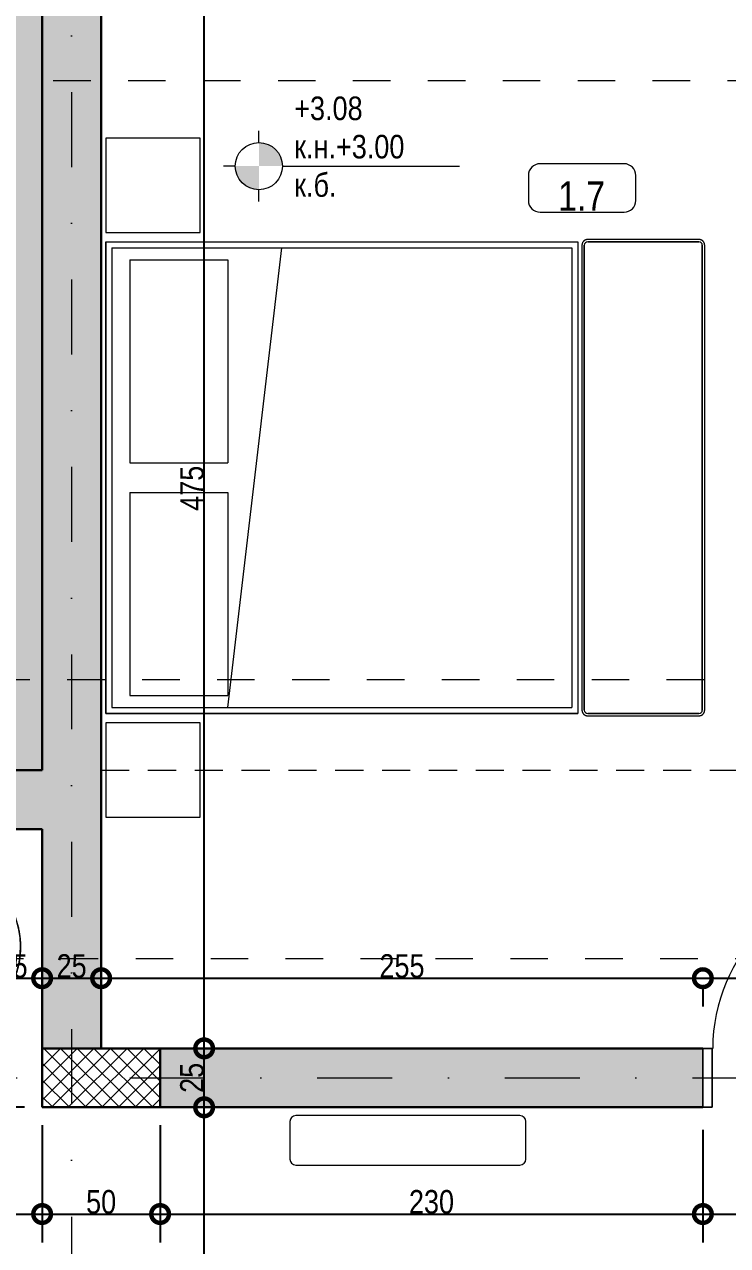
# Model space of a CAD drawing. Header units: centimetres. Extents: x 0 to 25250, y 0 to 2250.
# Drawn here: x 4217 to 4515, y 884 to 1402 of the extents above; entities that cross this region are included whole.
import ezdxf

# ---------------------------------------------------------------- set-up
doc = ezdxf.new("R2010")
doc.units = ezdxf.units.CM
for name, pattern in [('17-View-1$0$Overhead', [19.84375, 11.90625, -7.9375]), ('18-View-1$0$Dash', [31.75, 15.875, -15.875]), ('18-View-1$0$Dash dot', [79.375, 31.75, -23.8125, 0, -23.8125])]:
    doc.linetypes.add(name, pattern=pattern)
for name, color, linetype, lineweight in [('A-ANNO-DIMS', 7, 'Continuous', 9), ('A-ANNO-NOTE', 7, 'Continuous', 9), ('A-AREA-IDEN', 7, 'Continuous', 9), ('A-DOOR', 7, 'Continuous', 9), ('A-DOOR-FRAM', 7, 'Continuous', 15), ('A-FLOR-OVHD', 7, '17-View-1$0$Overhead', 9), ('A-WALL', 7, 'Continuous', 9), ('A-WALL-PATT', 7, 'Continuous', 9), ('G-ANNO-DIMS', 7, 'Continuous', 9), ('G-ANNO-SYMB', 7, 'Continuous', 9), ('I-FURN', 7, 'Continuous', 9), ('M-EQPM', 7, 'Continuous', 9), ('S-COLS', 7, 'Continuous', 9), ('S-GRID', 7, 'Continuous', 9)]:
    doc.layers.add(name, color=color, linetype=linetype, lineweight=lineweight)
doc.styles.add('18-View-1$0$Arial Narrow', font='ARIALN.TTF', dxfattribs={"height": 12.5})
doc.styles.add('18-View-1$0$Arial Narrow_3', font='ARIALN.TTF', dxfattribs={"height": 10})
doc.dimstyles.new('18-View-1$0$TEC_DIM', dxfattribs={"dimscale": 30.48, "dimtxt": 10.23431, "dimasz": 0.492126, "dimexe": 0.393701, "dimexo": 0.246063, "dimgap": 0, "dimtad": 1, "dimdec": 0, "dimzin": 0, "dimdsep": 46, "dimtxsty": '18-View-1$0$Arial Narrow_3', "dimblk1": '18-View-1$0$_DotSmall', "dimblk2": '18-View-1$0$_DotSmall', "dimsah": 1, "dimcen": 0.09, "dimazin": 0, "dimtfac": 1, "dimtdec": 4, "dimtix": 1, "dimtmove": 0, "dimatfit": 3, "dimfxl": 1, "dimtvp": 1, "dimtolj": 1, "dimtzin": 0, "dimarcsym": 2})

# ---------------------------------------------------------------- blocks, each defined once
blk = doc.blocks.new('TEC_DOOR-INT - 80x200-2358330-НИВО 1')
at = {"layer": 'A-DOOR', "lineweight": 15}
for p, q in [((32, 84.1), (32, 12.5)), ((35.8, 84.1), (32, 84.1)), ((32, 12.5), (32, 84.1)), ((32, 84.1), (35.8, 84.1)), ((35.8, 12.5), (35.8, 84.1)), ((35.8, 84.1), (35.8, 12.5)), ((32, 12.5), (35.8, 12.5)), ((35.8, 12.5), (32, 12.5))]:
    blk.add_line(p, q, dxfattribs=at)
at = {"layer": 'A-DOOR'}
blk.add_arc((35.8, 12.5), 71.6, 90, 180, dxfattribs=at)
at = {"layer": 'A-DOOR-FRAM'}
for p, q in [((-36, 12.5), (-40, 12.5)), ((-40, 12.5), (-40, -12.5)), ((-40, -12.5), (-40, 12.5)), ((-40, 12.5), (-36, 12.5)), ((-36, -12.5), (-36, 12.5)), ((-36, 12.5), (-36, -12.5)), ((40, 12.5), (36, 12.5)), ((36, 12.5), (36, -12.5)), ((36, 12.5), (36, -12.5)), ((40, 12.5), (36, 12.5)), ((40, -12.5), (40, 12.5)), ((40, -12.5), (40, 12.5)), ((-40, -12.5), (-36, -12.5)), ((-36, -12.5), (-40, -12.5)), ((36, -12.5), (40, -12.5)), ((36, -12.5), (40, -12.5))]:
    blk.add_line(p, q, dxfattribs=at)
blk = doc.blocks.new('Furniture_Crescent_Armchair - 870x580x380mm-1824840-НИВО 1')
at = {"layer": 'I-FURN'}
for p, q in [((-29.19, 48.57), (-17.83, 45.63)), ((-17.83, 45.63), (-29.19, 48.57)), ((31.79, 45.63), (43.16, 48.57)), ((31.79, 45.63), (43.16, 48.57)), ((-17.99, 45), (31.95, 45)), ((-17.99, 45), (31.95, 45)), ((3.98, 0), (9.98, 0)), ((3.98, -4.04), (9.98, -4.04)), ((10.77, -12.19), (3.19, -12.19)), ((10.77, -12.19), (3.19, -12.19))]:
    blk.add_line(p, q, dxfattribs=at)
for centre, radius, start, end in [((63.81, 24.5), 84.33, 165.4912, 180), ((63.81, 24.5), 84.33, 165.4912, 165.9303), ((-49.85, 24.5), 84.33, 14.0697, 14.5088), ((-49.85, 24.5), 84.33, 360, 14.5088), ((3.98, 24.5), 24.5, 180, 270), ((9.98, 24.5), 24.5, 270, 360)]:
    blk.add_arc(centre, radius, start, end, dxfattribs=at)
for centre, major_axis, ratio, start_param, end_param in [((64.84, 23.79), (97.28, 0), 0.994518, 2.882656, 3.134304), ((-50.88, 23.79), (97.28, 0), 0.994522, 0.007289, 0.258935), ((68.87, 21.22), (92.21, 0), 0.994522, 2.86623, 3.105821), ((-54.9, 21.22), (92.21, 0), 0.994522, 0.035772, 0.275363), ((4.1, 24.12), (36.52, 0), 0.994522, 3.13113, 4.687507), ((9.86, 24.12), (36.52, 0), 0.994523, 4.737272, 6.293648)]:
    blk.add_ellipse(centre, major_axis=major_axis, ratio=ratio, start_param=start_param, end_param=end_param, dxfattribs=at)
for points in [[(-32.43, 24.5), (-32.41, 27.21), (-32.15, 32.61), (-31.06, 40.67), (-29.89, 45.95), (-29.19, 48.57)], [(43.16, 48.57), (43.85, 45.95), (45.02, 40.67), (46.11, 32.61), (46.38, 27.21), (46.4, 24.5)]]:
    blk.add_open_spline(points, degree=3, dxfattribs=at)
for points, knots in [([(3.19, -12.19), (1.86, -12.15), (-0.77, -11.95), (-3.98, -11.34), (-6.53, -10.65), (-8.41, -10.02), (-10.23, -9.31), (-12.03, -8.48), (-13.78, -7.57), (-15.47, -6.57), (-17.11, -5.47), (-18.69, -4.28), (-20.2, -3.02), (-21.63, -1.68), (-23, -0.25), (-24.2, 1.14), (-25.24, 2.48), (-26.16, 3.76), (-27.02, 5.09), (-27.81, 6.44), (-28.55, 7.82), (-29.23, 9.24), (-29.85, 10.69), (-30.4, 12.16), (-30.88, 13.65), (-31.31, 15.17), (-31.66, 16.7), (-32.05, 18.76), (-32.36, 21.34), (-32.43, 23.44), (-32.42, 24.5)], [-1, -1, -1, -1, -0.930556, -0.861111, -0.826389, -0.791667, -0.756944, -0.722222, -0.6875, -0.652778, -0.618056, -0.583333, -0.548611, -0.513889, -0.479167, -0.444444, -0.416667, -0.388889, -0.361111, -0.333333, -0.305556, -0.277778, -0.25, -0.222222, -0.194444, -0.166667, -0.138889, -0.111111, -0.055556, 0, 0, 0, 0]), ([(-23.29, 24.5), (-23.32, 23.52), (-23.29, 21.57), (-22.81, 17.69), (-21.45, 12.97), (-18.66, 7.77), (-15, 3.46), (-10.74, 0.12), (-6.14, -2.25), (-2, -3.47), (1.4, -3.96), (3.12, -4.04), (3.98, -4.04)], [0, 0, 0, 0, 0.066667, 0.133333, 0.266667, 0.4, 0.533333, 0.65, 0.766667, 0.883333, 0.941667, 1, 1, 1, 1]), ([(9.98, -4.04), (10.97, -4.04), (12.92, -3.93), (16.81, -3.29), (21.48, -1.71), (26.55, 1.35), (30.66, 5.25), (33.76, 9.67), (35.89, 14.37), (36.91, 18.53), (37.26, 21.94), (37.28, 23.64), (37.25, 24.5)], [0, 0, 0, 0, 0.066667, 0.133333, 0.266667, 0.4, 0.533333, 0.65, 0.766667, 0.883333, 0.941667, 1, 1, 1, 1]), ([(46.38, 24.5), (46.39, 23.18), (46.28, 20.56), (45.78, 17.34), (45.18, 14.79), (44.62, 12.9), (43.96, 11.06), (43.2, 9.24), (42.34, 7.47), (41.39, 5.76), (40.35, 4.09), (39.21, 2.47), (38, 0.93), (36.7, -0.54), (35.31, -1.95), (33.96, -3.19), (32.65, -4.28), (31.39, -5.23), (30.09, -6.13), (28.76, -6.97), (27.4, -7.75), (25.99, -8.48), (24.56, -9.14), (23.1, -9.74), (21.62, -10.28), (20.11, -10.75), (18.58, -11.16), (16.53, -11.62), (13.94, -12.02), (11.84, -12.16), (10.77, -12.19)], [-1, -1, -1, -1, -0.930556, -0.861111, -0.826389, -0.791667, -0.756944, -0.722222, -0.6875, -0.652778, -0.618056, -0.583333, -0.548611, -0.513889, -0.479167, -0.444444, -0.416667, -0.388889, -0.361111, -0.333333, -0.305556, -0.277778, -0.25, -0.222222, -0.194444, -0.166667, -0.138889, -0.111111, -0.055556, 0, 0, 0, 0])]:
    blk.add_open_spline(points, degree=3, knots=knots, dxfattribs=at)
blk = doc.blocks.new('ЛЕГЛО - ДВОЙНО - 200x200cm-2336733-НИВО 1')
at = {"layer": 'I-FURN'}
for p, q in [((-66.08, 123.44), (133.92, 123.44)), ((-66.08, -76.56), (-66.08, 123.44)), ((-66.08, 123.44), (133.92, 123.44)), ((-66.08, -76.56), (-66.08, 123.44)), ((-63.54, 120.9), (131.38, 120.9)), ((-63.54, -74.02), (-63.54, 120.9)), ((131.38, -74.02), (131.38, 120.9)), ((133.92, 123.44), (133.92, -76.56)), ((133.92, -76.56), (133.92, 123.44)), ((131.38, -24.82), (-63.54, -1.98)), ((-58.46, -24.82), (27.57, -24.82)), ((-58.46, -66.4), (-58.46, -24.82)), ((27.57, -66.4), (27.57, -24.82)), ((40.27, -24.82), (126.3, -24.82)), ((40.27, -66.4), (40.27, -24.82)), ((126.3, -66.4), (126.3, -24.82)), ((-70.08, -36.56), (-110.08, -36.56)), ((-110.08, -36.56), (-110.08, -76.56)), ((-70.08, -76.56), (-70.08, -36.56)), ((177.92, -36.56), (137.92, -36.56)), ((137.92, -36.56), (137.92, -76.56)), ((177.92, -76.56), (177.92, -36.56)), ((-58.46, -66.4), (27.57, -66.4)), ((40.27, -66.4), (126.3, -66.4)), ((-110.08, -76.56), (-70.08, -76.56)), ((133.92, -76.56), (-66.08, -76.56)), ((-66.08, -76.56), (133.92, -76.56)), ((-63.54, -74.02), (131.38, -74.02)), ((137.92, -76.56), (177.92, -76.56))]:
    blk.add_line(p, q, dxfattribs=at)
blk = doc.blocks.new('SOFA-BEDROOM - 1000 x 1000-2337895-НИВО 1')
at = {"layer": 'I-FURN'}
for p, q in [((147.8, 1), (-49.27, 1)), ((-49.27, 0), (147.8, 0)), ((147.8, 0), (-49.27, 0)), ((-51.73, -1.47), (-51.73, -48.53)), ((-50.73, -48.53), (-50.73, -1.47)), ((-50.73, -1.47), (-50.73, -48.53)), ((149.27, -1.47), (149.27, -48.53)), ((149.27, -48.53), (149.27, -1.47)), ((150.27, -48.53), (150.27, -1.47)), ((147.8, -50), (-49.27, -50)), ((-49.27, -50), (147.8, -50)), ((-49.27, -51), (147.8, -51))]:
    blk.add_line(p, q, dxfattribs=at)
at = {"layer": 'I-FURN', "flags": 128}
for points in [[(-49.27, 1), (-49.36, 1), (-49.46, 0.99), (-49.56, 0.98), (-49.66, 0.97), (-49.76, 0.95), (-49.85, 0.93), (-49.95, 0.9), (-50.04, 0.87), (-50.14, 0.84), (-50.23, 0.81), (-50.32, 0.76), (-50.41, 0.72), (-50.49, 0.67), (-50.58, 0.62), (-50.66, 0.57), (-50.74, 0.51), (-50.82, 0.45), (-50.89, 0.39), (-50.97, 0.32), (-51.04, 0.25), (-51.1, 0.18), (-51.17, 0.1), (-51.23, 0.03), (-51.29, -0.05), (-51.34, -0.14), (-51.39, -0.22), (-51.44, -0.31), (-51.49, -0.39), (-51.53, -0.48), (-51.57, -0.57), (-51.6, -0.67), (-51.63, -0.76), (-51.66, -0.86), (-51.68, -0.95), (-51.7, -1.05), (-51.71, -1.15), (-51.72, -1.25), (-51.73, -1.34), (-51.73, -1.44), (-51.73, -1.47)], [(150.27, -1.47), (150.26, -1.37), (150.26, -1.27), (150.25, -1.17), (150.23, -1.08), (150.22, -0.98), (150.19, -0.88), (150.17, -0.79), (150.14, -0.69), (150.11, -0.6), (150.07, -0.51), (150.03, -0.42), (149.99, -0.33), (149.94, -0.24), (149.89, -0.16), (149.83, -0.08), (149.78, 0.01), (149.72, 0.08), (149.65, 0.16), (149.59, 0.23), (149.52, 0.3), (149.44, 0.37), (149.37, 0.43), (149.29, 0.5), (149.21, 0.55), (149.13, 0.61), (149.05, 0.66), (148.96, 0.71), (148.87, 0.75), (148.78, 0.79), (148.69, 0.83), (148.6, 0.87), (148.5, 0.9), (148.41, 0.92), (148.31, 0.95), (148.22, 0.96), (148.12, 0.98), (148.02, 0.99), (147.92, 1), (147.82, 1), (147.8, 1)], [(-51.73, -48.53), (-51.73, -48.63), (-51.73, -48.73), (-51.72, -48.83), (-51.7, -48.92), (-51.69, -49.02), (-51.66, -49.12), (-51.64, -49.21), (-51.61, -49.31), (-51.58, -49.4), (-51.54, -49.49), (-51.5, -49.58), (-51.46, -49.67), (-51.41, -49.76), (-51.36, -49.84), (-51.3, -49.92), (-51.25, -50.01), (-51.19, -50.08), (-51.12, -50.16), (-51.06, -50.23), (-50.99, -50.3), (-50.91, -50.37), (-50.84, -50.43), (-50.76, -50.5), (-50.68, -50.55), (-50.6, -50.61), (-50.52, -50.66), (-50.43, -50.71), (-50.34, -50.75), (-50.25, -50.79), (-50.16, -50.83), (-50.07, -50.87), (-49.97, -50.9), (-49.88, -50.92), (-49.78, -50.95), (-49.69, -50.96), (-49.59, -50.98), (-49.49, -50.99), (-49.39, -51), (-49.29, -51), (-49.27, -51)], [(147.8, -51), (147.89, -51), (147.99, -50.99), (148.09, -50.98), (148.19, -50.97), (148.29, -50.95), (148.38, -50.93), (148.48, -50.9), (148.57, -50.87), (148.67, -50.84), (148.76, -50.81), (148.85, -50.76), (148.94, -50.72), (149.02, -50.67), (149.11, -50.62), (149.19, -50.57), (149.27, -50.51), (149.35, -50.45), (149.42, -50.39), (149.5, -50.32), (149.57, -50.25), (149.63, -50.18), (149.7, -50.1), (149.76, -50.03), (149.82, -49.95), (149.87, -49.86), (149.93, -49.78), (149.97, -49.69), (150.02, -49.61), (150.06, -49.52), (150.1, -49.43), (150.13, -49.33), (150.16, -49.24), (150.19, -49.14), (150.21, -49.05), (150.23, -48.95), (150.24, -48.85), (150.26, -48.75), (150.26, -48.66), (150.27, -48.56), (150.27, -48.53)]]:
    blk.add_lwpolyline(points, dxfattribs=at)
at = {"layer": 'I-FURN'}
for centre, start, end in [((147.8, -1.47), 0, 90), ((147.8, -1.47), 0, 90), ((-49.27, -1.47), 90, 180), ((-49.27, -1.47), 90, 180), ((-49.27, -48.53), 180, 270), ((-49.27, -48.53), 180, 270), ((147.8, -48.53), 270, 0), ((147.8, -48.53), 270, 0)]:
    blk.add_arc(centre, 1.47, start, end, dxfattribs=at)
blk = doc.blocks.new('TEC-REC - 25x50-2369601-НИВО 1')
at = {"layer": 'S-COLS'}
h = blk.add_hatch(dxfattribs=at)
h.set_pattern_fill('FP1_12', color=256, style=0, pattern_type=2)
h.set_pattern_definition([(315, (734.087, 944.143), (3.535534, 3.535534), []), (45, (734.087, 944.143), (-3.535534, 3.535534), [])])
h.paths.add_polyline_path([(-12.5, 25), (-12.5, -25), (12.5, -25), (12.5, 25)])
at = {"layer": 'S-COLS', "lineweight": 30}
for p, q in [((12.5, 25), (-12.5, 25)), ((-12.5, 25), (-12.5, -25)), ((12.5, -25), (12.5, 25)), ((-12.5, -25), (12.5, -25))]:
    blk.add_line(p, q, dxfattribs=at)
blk = doc.blocks.new('Heat_Pump-Floor_Unit-VRV_IV-Daikin-FXLQ_MVJU - ERROR_LOAD Type Catalog-2382949-НИВО 1')
at = {"layer": 'M-EQPM'}
for p, q in [((47.46625, 10.4775), (-47.46625, 10.4775)), ((-50.00625, 7.9375), (-50.00625, -7.9375)), ((50.00625, -7.9375), (50.00625, 7.9375)), ((-47.46625, -10.4775), (47.46625, -10.4775))]:
    blk.add_line(p, q, dxfattribs=at)
for centre, start, end in [((-47.46625, 7.9375), 90, 180), ((47.46625, 7.9375), 360, 90), ((-47.46625, -7.9375), 180, 270), ((47.46625, -7.9375), 270, 360)]:
    blk.add_arc(centre, 2.54, start, end, dxfattribs=at)
blk = doc.blocks.new('TEC_ROOM_TAG - TEC_ROOM_TAG-32046-НИВО 1')
at = {"layer": 'A-AREA-IDEN'}
for p, q in [((0.372, 0.197), (-0.339, 0.197)), ((-0.439, 0.097), (-0.439, -0.114)), ((0.472, -0.114), (0.472, 0.097)), ((-0.339, -0.214), (0.372, -0.214))]:
    blk.add_line(p, q, dxfattribs=at)
for centre, start, end in [((-0.339, 0.097), 90, 180), ((0.372, 0.097), 360, 90), ((-0.339, -0.114), 180, 270), ((0.372, -0.114), 270, 360)]:
    blk.add_arc(centre, 0.1, start, end, dxfattribs=at)
blk = doc.blocks.new('18-View-1$0$_DotSmall')
at = {"color": 0, "linetype": 'ByBlock', "const_width": 0.5}
blk.add_lwpolyline([(-0.0625, 0, 1), (0.0625, 0, 1)], format="xyb", close=True, dxfattribs=at)
blk = doc.blocks.new('*D2610')
at = {"layer": 'A-ANNO-DIMS', "color": 0, "lineweight": -2, "transparency": 16777216}
for p, q in [((3429.08, 1279.94), (3429.08, 1966.02)), ((5109.08, 1707.01), (5109.08, 1966.02)), ((3429.08, 1954.02), (5109.08, 1954.02))]:
    blk.add_line(p, q, dxfattribs=at)
at = {"layer": 'A-ANNO-DIMS', "color": 0, "lineweight": -2, "transparency": 16777216, "xscale": 15, "yscale": 15, "zscale": 15, "rotation": 180}
blk.add_blockref('18-View-1$0$_DotSmall', (3429.08, 1954.02), dxfattribs=at)
at = {"layer": 'A-ANNO-DIMS', "color": 0, "lineweight": -2, "transparency": 16777216, "xscale": 15, "yscale": 15, "zscale": 15}
blk.add_blockref('18-View-1$0$_DotSmall', (5109.08, 1954.02), dxfattribs=at)
at = {"layer": 'A-ANNO-DIMS', "color": 0, "transparency": 16777216, "insert": (4269.08, 1959.12), "char_height": 10, "width": 30.4105, "attachment_point": 5, "style": '18-View-1$0$Arial Narrow_3'}
blk.add_mtext('\\A1;1680', dxfattribs=at)
blk = doc.blocks.new('Spot Elevations - PLAN - PROJECT-149572-НИВО 1')
at = {"layer": 'A-ANNO-NOTE'}
h = blk.add_hatch(color=256, dxfattribs=at)
edge = h.paths.add_edge_path()
edge.add_line((0, 0), (0, 0.2))
edge.add_arc((0, 0), 0.2, 0, 90, ccw=False)
edge.add_line((0.2, 0), (0, 0))
h = blk.add_hatch(color=256, dxfattribs=at)
edge = h.paths.add_edge_path()
edge.add_line((0, 0), (0, -0.2))
edge.add_arc((0, 0), 0.2, 180, 270, ccw=False)
edge.add_line((-0.2, 0), (0, 0))
for p, q in [((0, 0.2), (0, 0.3)), ((-0.2, 0), (-0.3, 0)), ((0.2, 0), (1.7, 0)), ((0, -0.3), (0, -0.2))]:
    blk.add_line(p, q, dxfattribs=at)
blk.add_circle((0, 0), 0.2, dxfattribs=at)
blk = doc.blocks.new('*D2754')
at = {"layer": 'A-ANNO-DIMS', "color": 0, "lineweight": -2, "transparency": 16777216}
for p, q in [((4199.08, 1052.94), (4199.08, 985.19)), ((4199.08, 997.19), (4224.08, 997.19)), ((4224.08, 992.34), (4224.08, 985.19))]:
    blk.add_line(p, q, dxfattribs=at)
at = {"layer": 'A-ANNO-DIMS', "color": 0, "lineweight": -2, "transparency": 16777216, "xscale": 15, "yscale": 15, "zscale": 15, "rotation": 180}
blk.add_blockref('18-View-1$0$_DotSmall', (4199.08, 997.19), dxfattribs=at)
at = {"layer": 'A-ANNO-DIMS', "color": 0, "lineweight": -2, "transparency": 16777216, "xscale": 15, "yscale": 15, "zscale": 15}
blk.add_blockref('18-View-1$0$_DotSmall', (4224.08, 997.19), dxfattribs=at)
at = {"layer": 'A-ANNO-DIMS', "color": 0, "transparency": 16777216, "insert": (4211.58, 1002.3), "char_height": 10, "width": 15.2053, "attachment_point": 5, "style": '18-View-1$0$Arial Narrow_3'}
blk.add_mtext('\\A1;25', dxfattribs=at)
blk = doc.blocks.new('*D2755')
at = {"layer": 'A-ANNO-DIMS', "color": 0, "lineweight": -2, "transparency": 16777216}
for p, q in [((4224.08, 997.19), (4249.08, 997.19)), ((4224.08, 992.34), (4224.08, 985.19)), ((4249.08, 992.34), (4249.08, 985.19))]:
    blk.add_line(p, q, dxfattribs=at)
at = {"layer": 'A-ANNO-DIMS', "color": 0, "lineweight": -2, "transparency": 16777216, "xscale": 15, "yscale": 15, "zscale": 15, "rotation": 180}
blk.add_blockref('18-View-1$0$_DotSmall', (4224.08, 997.19), dxfattribs=at)
at = {"layer": 'A-ANNO-DIMS', "color": 0, "lineweight": -2, "transparency": 16777216, "xscale": 15, "yscale": 15, "zscale": 15}
blk.add_blockref('18-View-1$0$_DotSmall', (4249.08, 997.19), dxfattribs=at)
at = {"layer": 'A-ANNO-DIMS', "color": 0, "transparency": 16777216, "insert": (4236.58, 1002.3), "char_height": 10, "width": 15.2053, "attachment_point": 5, "style": '18-View-1$0$Arial Narrow_3'}
blk.add_mtext('\\A1;25', dxfattribs=at)
blk = doc.blocks.new('*D2756')
at = {"layer": 'A-ANNO-DIMS', "color": 0, "lineweight": -2, "transparency": 16777216}
for p, q in [((4249.08, 997.19), (4504.08, 997.19)), ((4249.08, 992.34), (4249.08, 985.19)), ((4504.08, 992.34), (4504.08, 985.19))]:
    blk.add_line(p, q, dxfattribs=at)
at = {"layer": 'A-ANNO-DIMS', "color": 0, "lineweight": -2, "transparency": 16777216, "xscale": 15, "yscale": 15, "zscale": 15, "rotation": 180}
blk.add_blockref('18-View-1$0$_DotSmall', (4249.08, 997.19), dxfattribs=at)
at = {"layer": 'A-ANNO-DIMS', "color": 0, "lineweight": -2, "transparency": 16777216, "xscale": 15, "yscale": 15, "zscale": 15}
blk.add_blockref('18-View-1$0$_DotSmall', (4504.08, 997.19), dxfattribs=at)
at = {"layer": 'A-ANNO-DIMS', "color": 0, "transparency": 16777216, "insert": (4376.58, 1002.3), "char_height": 10, "width": 22.8079, "attachment_point": 5, "style": '18-View-1$0$Arial Narrow_3'}
blk.add_mtext('\\A1;255', dxfattribs=at)
blk = doc.blocks.new('*D2757')
at = {"layer": 'A-ANNO-DIMS', "color": 0, "lineweight": -2, "transparency": 16777216}
for p, q in [((4504.08, 997.19), (4584.08, 997.19)), ((4504.08, 992.34), (4504.08, 985.19)), ((4584.08, 992.34), (4584.08, 985.19))]:
    blk.add_line(p, q, dxfattribs=at)
at = {"layer": 'A-ANNO-DIMS', "color": 0, "lineweight": -2, "transparency": 16777216, "xscale": 15, "yscale": 15, "zscale": 15, "rotation": 180}
blk.add_blockref('18-View-1$0$_DotSmall', (4504.08, 997.19), dxfattribs=at)
at = {"layer": 'A-ANNO-DIMS', "color": 0, "lineweight": -2, "transparency": 16777216, "xscale": 15, "yscale": 15, "zscale": 15}
blk.add_blockref('18-View-1$0$_DotSmall', (4584.08, 997.19), dxfattribs=at)
at = {"layer": 'A-ANNO-DIMS', "color": 0, "transparency": 16777216, "insert": (4544.08, 1002.3), "char_height": 10, "width": 15.2053, "attachment_point": 5, "style": '18-View-1$0$Arial Narrow_3'}
blk.add_mtext('\\A1;80', dxfattribs=at)
blk = doc.blocks.new('*D2776')
at = {"layer": 'A-ANNO-DIMS', "color": 0, "lineweight": -2, "transparency": 16777216}
for p, q in [((4292.73, 787.44), (4292.73, 942.44)), ((4297.58, 942.44), (4304.73, 942.44)), ((4297.58, 787.44), (4304.73, 787.44))]:
    blk.add_line(p, q, dxfattribs=at)
at = {"layer": 'A-ANNO-DIMS', "color": 0, "lineweight": -2, "transparency": 16777216, "xscale": 15, "yscale": 15, "zscale": 15}
for p, rotation in [((4292.73, 942.44), 90), ((4292.73, 787.44), 270)]:
    blk.add_blockref('18-View-1$0$_DotSmall', p, dxfattribs=dict(at, rotation=rotation))
at = {"layer": 'A-ANNO-DIMS', "color": 0, "transparency": 16777216, "insert": (4287.63, 864.94), "char_height": 10, "width": 22.8079, "attachment_point": 5, "rotation": 90, "style": '18-View-1$0$Arial Narrow_3'}
blk.add_mtext('\\A1;155', dxfattribs=at)
blk = doc.blocks.new('*D2777')
at = {"layer": 'A-ANNO-DIMS', "color": 0, "lineweight": -2, "transparency": 16777216}
for p, q in [((4292.73, 942.44), (4292.73, 967.44)), ((4297.58, 967.44), (4304.73, 967.44)), ((4297.58, 942.44), (4304.73, 942.44))]:
    blk.add_line(p, q, dxfattribs=at)
at = {"layer": 'A-ANNO-DIMS', "color": 0, "lineweight": -2, "transparency": 16777216, "xscale": 15, "yscale": 15, "zscale": 15}
for p, rotation in [((4292.73, 967.44), 90), ((4292.73, 942.44), 270)]:
    blk.add_blockref('18-View-1$0$_DotSmall', p, dxfattribs=dict(at, rotation=rotation))
at = {"layer": 'A-ANNO-DIMS', "color": 0, "transparency": 16777216, "insert": (4287.63, 954.94), "char_height": 10, "width": 15.2053, "attachment_point": 5, "rotation": 90, "style": '18-View-1$0$Arial Narrow_3'}
blk.add_mtext('\\A1;25', dxfattribs=at)
blk = doc.blocks.new('*D2778')
at = {"layer": 'A-ANNO-DIMS', "color": 0, "lineweight": -2, "transparency": 16777216}
for p, q in [((4292.73, 967.44), (4292.73, 1442.44)), ((4297.58, 1442.44), (4304.73, 1442.44)), ((4297.58, 967.44), (4304.73, 967.44))]:
    blk.add_line(p, q, dxfattribs=at)
at = {"layer": 'A-ANNO-DIMS', "color": 0, "lineweight": -2, "transparency": 16777216, "xscale": 15, "yscale": 15, "zscale": 15}
for p, rotation in [((4292.73, 1442.44), 90), ((4292.73, 967.44), 270)]:
    blk.add_blockref('18-View-1$0$_DotSmall', p, dxfattribs=dict(at, rotation=rotation))
at = {"layer": 'A-ANNO-DIMS', "color": 0, "transparency": 16777216, "insert": (4287.65, 1204.94), "char_height": 10, "width": 22.8079, "attachment_point": 5, "rotation": 90, "style": '18-View-1$0$Arial Narrow_3'}
blk.add_mtext('\\A1;475', dxfattribs=at)
blk = doc.blocks.new('*D2784')
at = {"layer": 'A-ANNO-DIMS', "color": 0, "lineweight": -2, "transparency": 16777216}
for p, q in [((4216.58, 942.44), (4173.39, 942.44)), ((4185.39, 787.44), (4185.39, 942.44)), ((4216.58, 787.44), (4173.39, 787.44))]:
    blk.add_line(p, q, dxfattribs=at)
at = {"layer": 'A-ANNO-DIMS', "color": 0, "lineweight": -2, "transparency": 16777216, "xscale": 15, "yscale": 15, "zscale": 15}
for p, rotation in [((4185.39, 942.44), 90), ((4185.39, 787.44), 270)]:
    blk.add_blockref('18-View-1$0$_DotSmall', p, dxfattribs=dict(at, rotation=rotation))
at = {"layer": 'A-ANNO-DIMS', "color": 0, "transparency": 16777216, "insert": (4180.29, 864.94), "char_height": 10, "width": 22.8079, "attachment_point": 5, "rotation": 90, "style": '18-View-1$0$Arial Narrow_3'}
blk.add_mtext('\\A1;155', dxfattribs=at)
blk = doc.blocks.new('*D2785')
at = {"layer": 'A-ANNO-DIMS', "color": 0, "lineweight": -2, "transparency": 16777216}
for p, q in [((4185.39, 942.44), (4185.39, 1060.44)), ((4190.24, 1060.44), (4197.39, 1060.44)), ((4216.58, 942.44), (4173.39, 942.44))]:
    blk.add_line(p, q, dxfattribs=at)
at = {"layer": 'A-ANNO-DIMS', "color": 0, "lineweight": -2, "transparency": 16777216, "xscale": 15, "yscale": 15, "zscale": 15}
for p, rotation in [((4185.39, 1060.44), 90), ((4185.39, 942.44), 270)]:
    blk.add_blockref('18-View-1$0$_DotSmall', p, dxfattribs=dict(at, rotation=rotation))
at = {"layer": 'A-ANNO-DIMS', "color": 0, "transparency": 16777216, "insert": (4180.29, 1001.44), "char_height": 10, "width": 22.8079, "attachment_point": 5, "rotation": 90, "style": '18-View-1$0$Arial Narrow_3'}
blk.add_mtext('\\A1;118', dxfattribs=at)
blk = doc.blocks.new('*D2844')
at = {"layer": 'A-ANNO-DIMS', "color": 0, "lineweight": -2, "transparency": 16777216}
for p, q in [((4224.08, 934.94), (4224.08, 885.19)), ((4014.08, 897.19), (4224.08, 897.19)), ((4014.08, 892.34), (4014.08, 885.19))]:
    blk.add_line(p, q, dxfattribs=at)
at = {"layer": 'A-ANNO-DIMS', "color": 0, "lineweight": -2, "transparency": 16777216, "xscale": 15, "yscale": 15, "zscale": 15, "rotation": 180}
blk.add_blockref('18-View-1$0$_DotSmall', (4014.08, 897.19), dxfattribs=at)
at = {"layer": 'A-ANNO-DIMS', "color": 0, "lineweight": -2, "transparency": 16777216, "xscale": 15, "yscale": 15, "zscale": 15}
blk.add_blockref('18-View-1$0$_DotSmall', (4224.08, 897.19), dxfattribs=at)
at = {"layer": 'A-ANNO-DIMS', "color": 0, "transparency": 16777216, "insert": (4119.08, 902.3), "char_height": 10, "width": 22.8079, "attachment_point": 5, "style": '18-View-1$0$Arial Narrow_3'}
blk.add_mtext('\\A1;210', dxfattribs=at)
blk = doc.blocks.new('*D2845')
at = {"layer": 'A-ANNO-DIMS', "color": 0, "lineweight": -2, "transparency": 16777216}
for p, q in [((4224.08, 934.94), (4224.08, 885.19)), ((4274.08, 934.94), (4274.08, 885.19)), ((4224.08, 897.19), (4274.08, 897.19))]:
    blk.add_line(p, q, dxfattribs=at)
at = {"layer": 'A-ANNO-DIMS', "color": 0, "lineweight": -2, "transparency": 16777216, "xscale": 15, "yscale": 15, "zscale": 15, "rotation": 180}
blk.add_blockref('18-View-1$0$_DotSmall', (4224.08, 897.19), dxfattribs=at)
at = {"layer": 'A-ANNO-DIMS', "color": 0, "lineweight": -2, "transparency": 16777216, "xscale": 15, "yscale": 15, "zscale": 15}
blk.add_blockref('18-View-1$0$_DotSmall', (4274.08, 897.19), dxfattribs=at)
at = {"layer": 'A-ANNO-DIMS', "color": 0, "transparency": 16777216, "insert": (4249.08, 902.3), "char_height": 10, "width": 15.2053, "attachment_point": 5, "style": '18-View-1$0$Arial Narrow_3'}
blk.add_mtext('\\A1;50', dxfattribs=at)
blk = doc.blocks.new('*D2846')
at = {"layer": 'A-ANNO-DIMS', "color": 0, "lineweight": -2, "transparency": 16777216}
for p, q in [((4274.08, 934.94), (4274.08, 885.19)), ((4504.08, 932.94), (4504.08, 885.19)), ((4274.08, 897.19), (4504.08, 897.19))]:
    blk.add_line(p, q, dxfattribs=at)
at = {"layer": 'A-ANNO-DIMS', "color": 0, "lineweight": -2, "transparency": 16777216, "xscale": 15, "yscale": 15, "zscale": 15, "rotation": 180}
blk.add_blockref('18-View-1$0$_DotSmall', (4274.08, 897.19), dxfattribs=at)
at = {"layer": 'A-ANNO-DIMS', "color": 0, "lineweight": -2, "transparency": 16777216, "xscale": 15, "yscale": 15, "zscale": 15}
blk.add_blockref('18-View-1$0$_DotSmall', (4504.08, 897.19), dxfattribs=at)
at = {"layer": 'A-ANNO-DIMS', "color": 0, "transparency": 16777216, "insert": (4389.08, 902.3), "char_height": 10, "width": 22.8079, "attachment_point": 5, "style": '18-View-1$0$Arial Narrow_3'}
blk.add_mtext('\\A1;230', dxfattribs=at)
blk = doc.blocks.new('*D2847')
at = {"layer": 'A-ANNO-DIMS', "color": 0, "lineweight": -2, "transparency": 16777216}
for p, q in [((4504.08, 932.94), (4504.08, 885.19)), ((4584.08, 932.94), (4584.08, 885.19)), ((4504.08, 897.19), (4584.08, 897.19))]:
    blk.add_line(p, q, dxfattribs=at)
at = {"layer": 'A-ANNO-DIMS', "color": 0, "lineweight": -2, "transparency": 16777216, "xscale": 15, "yscale": 15, "zscale": 15, "rotation": 180}
blk.add_blockref('18-View-1$0$_DotSmall', (4504.08, 897.19), dxfattribs=at)
at = {"layer": 'A-ANNO-DIMS', "color": 0, "lineweight": -2, "transparency": 16777216, "xscale": 15, "yscale": 15, "zscale": 15}
blk.add_blockref('18-View-1$0$_DotSmall', (4584.08, 897.19), dxfattribs=at)
at = {"layer": 'A-ANNO-DIMS', "color": 0, "transparency": 16777216, "insert": (4544.08, 902.3), "char_height": 10, "width": 15.2053, "attachment_point": 5, "style": '18-View-1$0$Arial Narrow_3'}
blk.add_mtext('\\A1;80', dxfattribs=at)

msp = doc.modelspace()

# ---------------------------------------------------------------- hatches: boundary and pattern name
at = {"layer": 'A-WALL-PATT', "true_color": 0xffff80}
msp.add_hatch(color=51, dxfattribs=at).paths.add_polyline_path([(4209.08, 1100.44), (4224.08, 1100.44), (4224.08, 1482.44), (4209.08, 1482.44), (4209.08, 1105.44)])
at = {"layer": 'A-WALL-PATT', "lineweight": 5, "true_color": 0x808080}
msp.add_hatch(color=8, dxfattribs=at).paths.add_polyline_path([(4249.08, 1085.44), (4249.08, 1467.44), (4224.08, 1467.44), (4224.08, 1085.44)])
at = {"layer": 'A-WALL-PATT', "lineweight": 5, "true_color": 0xffff80}
h = msp.add_hatch(color=51, dxfattribs=at)
h.paths.add_polyline_path([(4014.08, 1085.44), (4039.08, 1085.44), (4039.08, 1100.44), (4014.08, 1100.44)])
h.paths.add_polyline_path([(4224.08, 1085.44), (4224.08, 1100.44), (4199.08, 1100.44), (4199.08, 1085.44), (4200.86, 1085.44)])
at = {"layer": 'A-WALL-PATT', "true_color": 0x808080}
h = msp.add_hatch(color=8, dxfattribs=at)
h.paths.add_polyline_path([(4199.08, 1060.44), (4249.08, 1060.44), (4249.08, 1085.44), (4199.08, 1085.44), (4199.08, 1078.22)])
h.paths.add_polyline_path([(4014.08, 1060.44), (4039.08, 1060.44), (4039.08, 1085.44), (4014.08, 1085.44), (4014.08, 1078.22)])
msp.add_hatch(color=8, dxfattribs=at).paths.add_polyline_path([(4249.08, 967.44), (4249.08, 1060.44), (4224.08, 1060.44), (4224.08, 967.44)])
h = msp.add_hatch(color=8, dxfattribs=at)
h.paths.add_polyline_path([(4504.08, 942.44), (4504.08, 967.44), (4274.08, 967.44), (4274.08, 942.44), (4462.97, 942.44)])
h.paths.add_polyline_path([(4644.08, 942.44), (4644.08, 967.44), (4584.08, 967.44), (4584.08, 942.44)])

# ---------------------------------------------------------------- linework, layer by layer
at = {"layer": 'A-FLOR-OVHD'}
msp.add_line((4249.08, 1085.44), (4644.08, 1085.44), dxfattribs=at)
at = {"layer": 'A-WALL', "lineweight": 30}
for p, q in [((4224.08, 1616.16), (4224.08, 1085.44)), ((4249.08, 967.44), (4249.08, 1442.44)), ((4224.08, 1085.44), (4199.08, 1085.44)), ((4199.08, 1060.44), (4224.08, 1060.44)), ((4224.08, 1060.44), (4224.08, 967.44)), ((4504.08, 967.44), (4274.08, 967.44)), ((4274.08, 942.44), (4504.08, 942.44))]:
    msp.add_line(p, q, dxfattribs=at)
at = {"layer": 'G-ANNO-SYMB', "linetype": '18-View-1$0$Dash', "lineweight": 18}
for p, q in [((3244.55, 1377.79), (5297.5, 1377.79)), ((3250.49, 1123.79), (5289.49, 1123.79)), ((3247.76, 1005.48), (5293.21, 1005.48))]:
    msp.add_line(p, q, dxfattribs=at)
at = {"layer": 'S-GRID', "color": 1, "linetype": '18-View-1$0$Dash dot', "lineweight": 18, "true_color": 0xff0000}
for p, q in [((4236.58, 1849.76), (4236.58, 378.11)), ((3386.99, 954.94), (5145.92, 954.94))]:
    msp.add_line(p, q, dxfattribs=at)

# ---------------------------------------------------------------- block references
at = {"layer": 'A-AREA-IDEN', "xscale": 49.99999999999998, "yscale": 49.99999999999998, "zscale": 49.99999999999998}
msp.add_blockref('TEC_ROOM_TAG - TEC_ROOM_TAG-32046-НИВО 1', (4452.08, 1332.69), dxfattribs=at)
at = {"layer": 'A-DOOR'}
msp.add_blockref('TEC_DOOR-INT - 80x200-2358330-НИВО 1', (4544.08, 954.94), dxfattribs=at)
at = {"layer": 'G-ANNO-DIMS', "xscale": 49.99999999999998, "yscale": 49.99999999999998, "zscale": 49.99999999999998}
msp.add_blockref('Spot Elevations - PLAN - PROJECT-149572-НИВО 1', (4315.93, 1341.54), dxfattribs=at)
at = {"layer": 'I-FURN'}
for name, p, rotation in [('ЛЕГЛО - ДВОЙНО - 200x200cm-2336733-НИВО 1', (4327.64, 1243.36), 270.0000000000011), ('SOFA-BEDROOM - 1000 x 1000-2337895-НИВО 1', (4453.85, 1160.18), 90.0000000000001), ('Furniture_Crescent_Armchair - 870x580x380mm-1824840-НИВО 1', (4194.88, 1028.76), 147.4719588030447)]:
    msp.add_blockref(name, p, dxfattribs=dict(at, rotation=rotation))
at = {"layer": 'M-EQPM'}
msp.add_blockref('Heat_Pump-Floor_Unit-VRV_IV-Daikin-FXLQ_MVJU - ERROR_LOAD Type Catalog-2382949-НИВО 1', (4379.08, 928.44), dxfattribs=at)
at = {"layer": 'S-COLS', "rotation": 89.9999999999999}
msp.add_blockref('TEC-REC - 25x50-2369601-НИВО 1', (4249.08, 954.94), dxfattribs=at)

# ---------------------------------------------------------------- texts
at = {"layer": 'A-AREA-IDEN', "insert": (4452.69, 1328.85), "char_height": 12.5, "width": 20.2, "attachment_point": 5, "line_spacing_factor": 0.949189, "style": '18-View-1$0$Arial Narrow'}
msp.add_mtext('\\pt63.5,127,190.5,254,317.5,381,444.5,508,571.5,635,698.5,762,825.5,889,952.5,1016,1079.5,1143,1206.5,1270,1333.5,1397,1460.5,1524,1587.5,1651,1714.5,1778,1841.5,1905,1968.5,2032;1.7', dxfattribs=at)
at = {"layer": 'G-ANNO-DIMS', "insert": (4330.91, 1371.04), "char_height": 10, "width": 60.0512, "attachment_point": 1, "line_spacing_factor": 0.974696, "style": '18-View-1$0$Arial Narrow_3'}
msp.add_mtext('+3.08 к.н.+3.00 к.б.', dxfattribs=at)

# ---------------------------------------------------------------- dimensions: what is measured, and where the dimension line sits
at = {"layer": 'A-ANNO-DIMS'}
for base, p1, p2, override, picture, middle in [((5109.08, 1954.02), (3429.08, 1272.44), (5109.08, 1699.51), {"dimpost": '<>', "dimfxl": 1733.431886}, '*D2610', (4269.08, 1959.12)), ((4224.08, 997.19), (4199.08, 1060.44), (4224.08, 999.84), {"dimpost": '<>', "dimfxl": 65.551721}, '*D2754', (4211.58, 1002.3)), ((4249.08, 997.19), (4224.08, 999.84), (4249.08, 999.84), {"dimpost": '<>', "dimfxl": 25}, '*D2755', (4236.58, 1002.3)), ((4504.08, 997.19), (4249.08, 999.84), (4504.08, 999.84), {"dimpost": '<>', "dimfxl": 255}, '*D2756', (4376.58, 1002.3)), ((4584.08, 997.19), (4504.08, 999.84), (4584.08, 999.84), {"dimpost": '<>', "dimfxl": 80}, '*D2757', (4544.08, 1002.3)), ((4224.08, 897.19), (4014.08, 899.84), (4224.08, 942.44), {"dimpost": '<>', "dimfxl": 214.276693}, '*D2844', (4119.08, 902.3)), ((4274.08, 897.19), (4224.08, 942.44), (4274.08, 942.44), {"dimpost": '<>', "dimfxl": 50}, '*D2845', (4249.08, 902.3)), ((4504.08, 897.19), (4274.08, 942.44), (4504.08, 940.44), {"dimpost": '<>', "dimfxl": 230.008695}, '*D2846', (4389.08, 902.3)), ((4584.08, 897.19), (4504.08, 940.44), (4584.08, 940.44), {"dimpost": '<>', "dimfxl": 80}, '*D2847', (4544.08, 902.3))]:
    dim = msp.add_linear_dim(base=base, p1=p1, p2=p2, dimstyle='18-View-1$0$TEC_DIM', override=override, dxfattribs=at)
    dim.commit()
    dim.dimension.update_dxf_attribs({"geometry": picture, "text_midpoint": middle})
for base, p1, p2, override, picture, middle in [((4292.73, 1442.44), (4290.08, 967.44), (4290.08, 1442.44), {"dimpost": '<>', "dimfxl": 475}, '*D2778', (4287.65, 1204.94)), ((4185.39, 1060.44), (4224.08, 942.44), (4182.74, 1060.44), {"dimpost": '<>', "dimfxl": 125.032401}, '*D2785', (4180.29, 1001.44)), ((4292.73, 967.44), (4290.08, 942.44), (4290.08, 967.44), {"dimpost": '<>', "dimfxl": 25}, '*D2777', (4287.63, 954.94)), ((4185.39, 942.44), (4224.08, 787.44), (4224.08, 942.44), {"dimpost": '<>', "dimfxl": 155}, '*D2784', (4180.29, 864.94)), ((4292.73, 942.44), (4290.08, 787.44), (4290.08, 942.44), {"dimpost": '<>', "dimfxl": 155}, '*D2776', (4287.63, 864.94))]:
    dim = msp.add_linear_dim(base=base, p1=p1, p2=p2, angle=90, dimstyle='18-View-1$0$TEC_DIM', override=override, dxfattribs=at)
    dim.commit()
    dim.dimension.update_dxf_attribs({"geometry": picture, "text_midpoint": middle})

doc.saveas('drawing.dxf')
